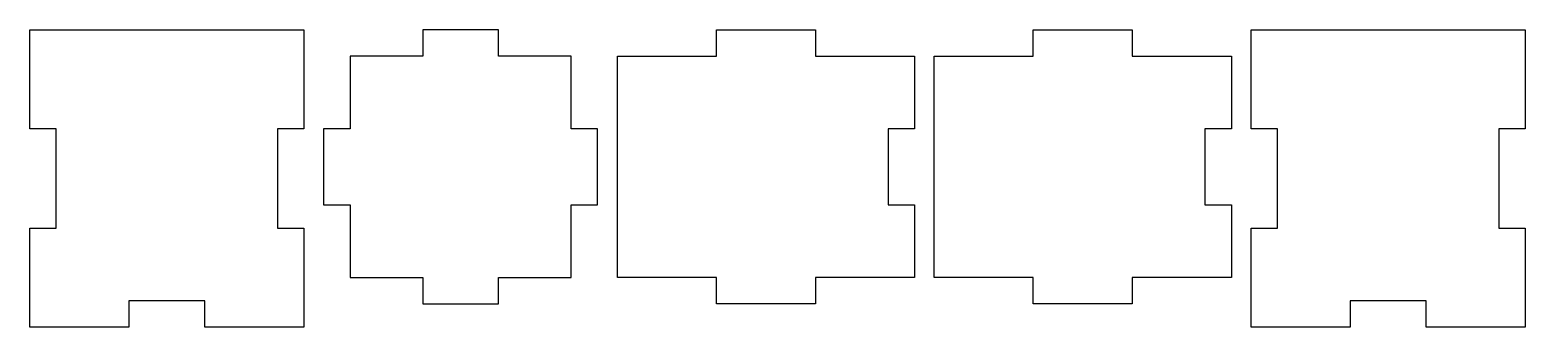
# Model space of a CAD drawing. Header units: millimetres. Extents: x -213 to 13, y -4 to 42.
import ezdxf

# ---------------------------------------------------------------- set-up
doc = ezdxf.new("R2010")
doc.units = ezdxf.units.MM
doc.layers.get('0').update_dxf_attribs({"linetype": 'CONTINUOUS'})

msp = doc.modelspace()

# ---------------------------------------------------------------- linework, layer by layer
for points in [[(-213.5, 41.5), (-172, 41.5), (-172, 26.5), (-176, 26.5), (-176, 11.5), (-172, 11.5), (-172, -3.5), (-187, -3.5), (-187, 0.5), (-198.5, 0.5), (-198.5, -3.5), (-213.5, -3.5), (-213.5, 11.5), (-209.5, 11.5), (-209.5, 26.5), (-213.5, 26.5)], [(-154, 41.5), (-154, 37.5), (-165, 37.5), (-165, 26.5), (-169, 26.5), (-169, 15), (-165, 15), (-165, 4), (-154, 4), (-154, 0), (-142.5, 0), (-142.5, 4), (-131.5, 4), (-131.5, 15), (-127.5, 15), (-127.5, 26.5), (-131.5, 26.5), (-131.5, 37.5), (-142.5, 37.5), (-142.5, 41.5)], [(-124.5, 4), (-124.5, 37.5), (-109.5, 37.5), (-109.5, 41.5), (-94.5, 41.5), (-94.5, 37.5), (-79.5, 37.5), (-79.5, 26.5), (-83.5, 26.5), (-83.5, 15), (-79.5, 15), (-79.5, 4), (-94.5, 4), (-94.5, 0), (-109.5, 0), (-109.5, 4)], [(-76.5, 4), (-76.5, 37.5), (-61.5, 37.5), (-61.5, 41.5), (-46.5, 41.5), (-46.5, 37.5), (-31.5, 37.5), (-31.5, 26.5), (-35.5, 26.5), (-35.5, 15), (-31.5, 15), (-31.5, 4), (-46.5, 4), (-46.5, 0), (-61.5, 0), (-61.5, 4)], [(-28.5, 41.5), (13, 41.5), (13, 26.5), (9, 26.5), (9, 11.5), (13, 11.5), (13, -3.5), (-2, -3.5), (-2, 0.5), (-13.5, 0.5), (-13.5, -3.5), (-28.5, -3.5), (-28.5, 11.5), (-24.5, 11.5), (-24.5, 26.5), (-28.5, 26.5)]]:
    msp.add_lwpolyline(points, close=True)

doc.saveas('drawing.dxf')
